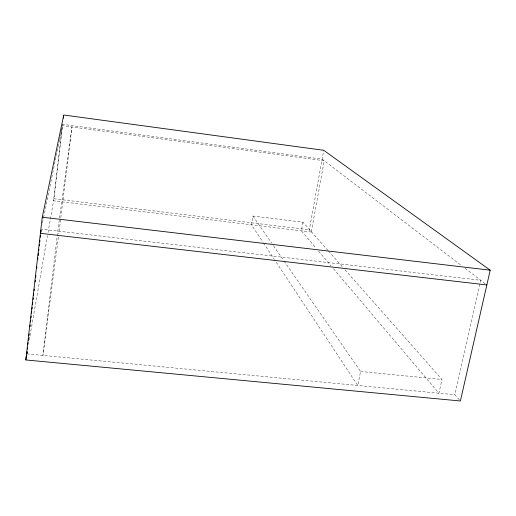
<?xml version="1.0" encoding="UTF-8"?>
<svg xmlns="http://www.w3.org/2000/svg" width="516" height="516" viewBox="0 0 516 516"><rect width="100%" height="100%" fill="white"/><g stroke="black" fill="none" stroke-linecap="round" stroke-linejoin="round"><path stroke-width="0.39" stroke-dasharray="2.58 1.94" d="M48.033 232.523L53.928 198.757L62.675 124.343L322.132 159.147L461.943 265.921M58.385 237.108L42.938 355.421L57.792 231.091L71.969 126.981L58.805 233.909M327.989 250.524L302.957 222.209L252.924 216.062L251.473 224.789L263.031 242.268M29.348 339.612L29.902 336.438M30.044 335.645L47.478 235.696M302.957 222.209L301.409 230.845L315.992 248.067M311.29 232.045L53.574 200.795L62.397 125.704L324.254 160.766L311.29 232.045L309.323 229.814L323.732 150.298M284.071 261.038L360.568 371.494L357.762 385.465L274.596 259.748M42.493 223.054L43.46 218.313M43.628 217.526L58.85 143.08M58.966 142.506L59.495 139.92M59.611 139.346L60.14 136.759M60.256 136.185L60.785 133.599M60.901 133.031L61.43 130.438M61.546 129.871L62.675 124.343M345.03 269.804L441.967 379.466L438.916 393.211L333.181 268.359M459.382 399.848L454.873 394.734L480.757 280.291L41.241 229.169M26.858 353.886L454.873 394.734M360.568 371.494L441.967 379.466M53.928 198.757L309.323 229.814M465.135 268.359L486.84 284.935M328.524 251.131L342.366 266.791M318.598 251.144L331.098 265.901M252.924 216.062L271.706 243.184M273.538 245.829L283.613 260.38M263.476 242.939L274.151 259.077"/><path stroke-width="0.77" d="M25.8 359.949L42.254 217.204L63.771 115.016L323.732 150.298L490.2 270.203L460.382 400.984L25.8 359.949L26.593 355.401M27.135 351.486L26.858 353.886L27.135 352.299M27.413 349.093L27.593 347.494M27.967 344.295L28.148 342.695M28.425 340.296L28.612 338.696M28.98 335.497L29.16 333.897M29.992 326.705L30.18 325.106M30.547 321.907L30.734 320.307M31.005 317.908L31.192 316.308M31.56 313.115L31.747 311.516M32.024 309.116L32.205 307.517M32.572 304.317L32.76 302.718M33.127 299.519L33.314 297.925M33.592 295.526L33.772 293.926M34.146 290.727L34.327 289.128M35.159 281.936L35.34 280.336M35.714 277.137L35.894 275.538M36.726 268.339L36.907 266.74M37.739 259.548L37.926 257.948M38.203 255.549L38.481 253.15M38.752 250.75L38.939 249.157M39.306 245.958L39.493 244.358M39.771 241.959L39.951 240.359M40.325 237.16L40.506 235.56M40.874 232.368L41.061 230.768M63.41 118.125L63.681 115.797M41.041 230.162L40.396 233.322L486.84 284.935M42.254 217.204L490.2 270.203"/></g></svg>
